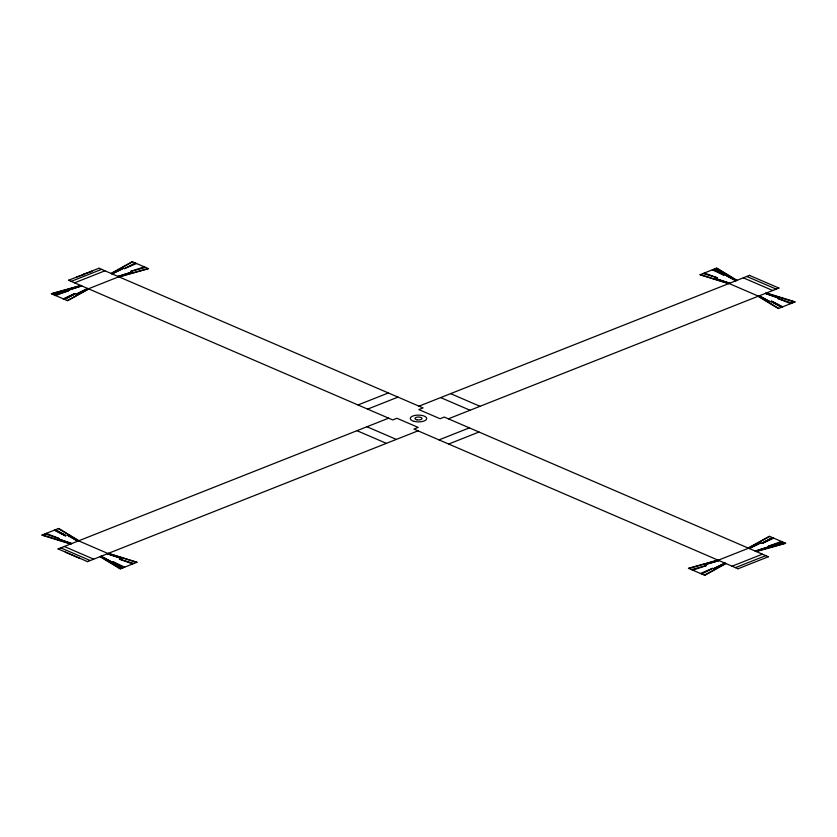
<?xml version="1.0" encoding="UTF-8"?>
<svg xmlns="http://www.w3.org/2000/svg" width="837" height="837" viewBox="0 0 837 837"><rect width="100%" height="100%" fill="white"/><g stroke="black" fill="none" stroke-linecap="round" stroke-linejoin="round"><path stroke-width="1.26" d="M98.975 268.238L68.624 280.249M738.025 568.762L768.376 556.751M748.194 548.057L769.391 536.276L785.723 543.318L756.345 551.562M725.972 563.563L704.775 575.343L688.443 568.302L717.822 560.058M111.007 273.427L132.225 261.657L148.557 268.698L119.157 276.932M111.499 273.636L132.581 261.814M88.816 288.953L67.609 300.724L51.277 293.682L80.676 285.448M725.501 563.364L704.419 575.186M67.253 300.577L88.649 288.88M748.351 548.12L769.747 536.423M64.616 299.437L75.487 293.672L63.978 299.165L74.974 293.442L63.288 298.861M135.207 262.944L124.336 268.719L136.546 263.519M701.793 574.056L712.664 568.281L700.454 573.481M772.384 537.563L761.513 543.328L773.022 537.835L762.026 543.558L773.712 538.139M87.895 288.556L76.418 294.069L87.623 288.441M749.105 548.444L760.582 542.931L749.377 548.559M112.21 273.94L123.416 268.311L111.938 273.825M724.79 563.06L713.584 568.689L725.062 563.175M71.208 281.368L101.57 269.357M74.587 282.822L104.939 270.811M357.995 404.972L388.347 392.961M367.631 409.126L397.993 397.115M58.025 548.978L388.63 418.176M418.981 406.165L749.575 275.352M65.38 552.138L72.432 555.182M72.725 555.308L79.787 558.352M87.425 561.648L418.019 430.835M448.37 418.824L778.975 288.022M439.006 439.885L469.369 427.874M448.653 444.039L479.005 432.028M732.061 566.189L762.413 554.178M735.43 567.643L765.792 555.632M88.429 288.786L118.791 276.775L148.201 268.541M748.571 548.214L718.209 560.225L688.799 568.459M55.598 295.545L68.686 290.732L54.259 294.969M781.402 541.455L768.314 546.268L782.741 542.031M144.236 266.836L130.635 271.429L145.575 267.411M692.764 570.164L706.365 565.571L691.425 569.589M83.993 274.086L91.934 271.481L91.285 271.198M76.408 277.089L84.349 274.484L83.7 274.201M81.587 285.835L67.766 290.334L81.848 285.951M755.413 551.164L769.234 546.666L755.152 551.049M51.632 293.839L81.137 285.647M785.368 543.161L755.863 551.353M778.87 288.064L749.481 275.394M58.13 548.936L87.519 561.606M766.441 292.981L795.15 301.875L778.284 308.55L758.008 296.319M765.939 293.18L794.784 302.011M728.64 283.649L699.91 274.766L716.765 268.091L737.052 280.311M108.381 553.351L137.09 562.234L120.235 568.909L99.969 556.678M71.061 543.82L42.216 534.979M70.559 544.019L41.85 535.125L58.716 528.45L78.971 540.692M700.266 274.62L728.797 283.576M108.203 553.424L136.734 562.38M702.986 273.542L717.602 277.884L704.367 272.998M792.064 303.088L777.981 298.537L790.693 303.632M44.936 533.912L59.019 538.463L46.307 533.368M134.014 563.458L119.398 559.116L132.633 564.002M729.571 283.272L715.698 278.637L729.854 283.168M107.429 553.728L121.302 558.363L107.146 553.832M765.206 293.473L778.944 298.16L765.478 293.358M71.794 543.527L58.056 538.84L71.522 543.642M746.803 276.451L776.192 289.121M743.319 277.832L772.708 290.502M758.406 296.162L729.027 283.492M450.62 393.641L480.009 406.311M440.66 397.585L470.059 410.256M98.881 268.196L423.062 407.922L418.845 409.586L440.074 418.741L444.29 417.067L768.481 556.793M68.519 280.207L392.71 419.933L396.926 418.259L418.155 427.414L413.938 429.078L738.119 568.804M366.941 426.744L396.34 439.415M356.991 430.689L386.38 443.359M78.594 540.838L107.973 553.508M64.292 546.498L93.681 559.168M60.808 547.879L90.197 560.549M712.308 269.849L724.099 275.31L713.689 269.315M124.692 567.151L112.901 561.69L123.311 567.685M782.741 306.781L771.494 301.111L782.03 307.064L770.961 301.32L781.371 307.325M54.259 530.219L65.506 535.889L54.97 529.936L66.039 535.68L55.629 529.675M736.089 280.698L725.051 274.934L735.817 280.803M100.911 556.302L111.949 562.066L101.183 556.197M716.409 268.238L736.55 280.51M778.651 308.403L758.51 296.12M58.349 528.597L78.49 540.88M120.591 568.762L100.45 556.49M67.42 535.136L77.757 541.173L67.42 535.136M725.846 274.62L715.353 268.656L725.846 274.62M111.53 562.234L121.647 568.344L111.53 562.234M769.998 301.697L759.243 295.827L769.998 301.697M132.068 272.046L117.986 276.43L132.068 272.046M719.014 560.57L704.524 564.776L719.014 560.57M67.002 290.01L52.658 294.279L67.002 290.01M784.342 542.721L769.642 546.843L784.342 542.721M416.69 419.745A3.526 1.454 0.3 0 0 422.015 418.542A3.526 1.454 0.3 0 0 416.784 417.224A3.526 1.454 0.3 0 0 416.69 419.745M414.273 421.398A8.213 3.39 0.3 0 0 426.713 418.594A8.213 3.39 0.3 0 0 414.503 415.518A8.213 3.39 0.3 0 0 414.273 421.398"/></g></svg>
